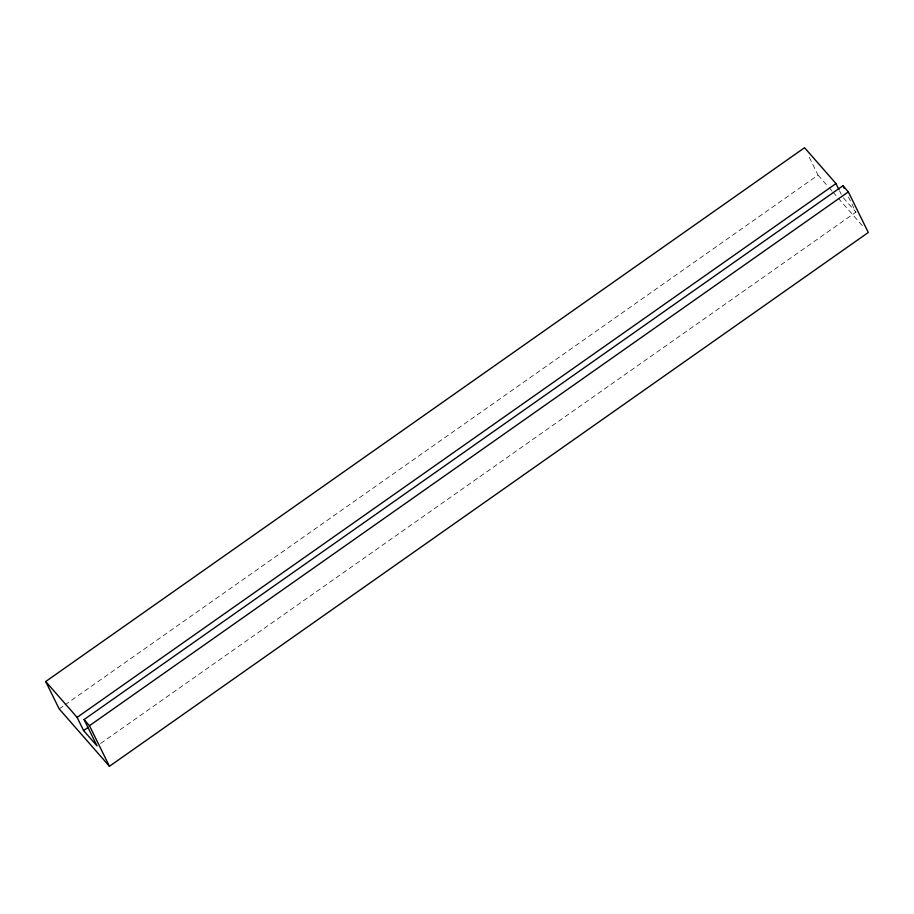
<?xml version="1.0" encoding="UTF-8"?>
<svg xmlns="http://www.w3.org/2000/svg" width="914" height="914" viewBox="0 0 914 914"><rect width="100%" height="100%" fill="white"/><g stroke="black" fill="none" stroke-linecap="round" stroke-linejoin="round"><path stroke-width="0.69" stroke-dasharray="4.57 3.43" d="M59.181 708.91L63.854 705.631M65.02 704.808L818.041 175.111L808.239 155.186M100.563 743.47L855.927 212.128L848.512 197.058M843.359 197.79L855.927 212.128M818.041 175.111L828.278 186.799M829.215 187.861L832.003 191.049M832.928 192.111L862.713 226.101M839.509 190.763L841.28 194.362"/><path stroke-width="1.37" d="M45.7 681.524L77.107 717.376L83.597 730.56L97.067 745.927L84.088 719.547L842.948 185.748L848.329 191.894L868.3 232.476L109.44 766.286L59.181 708.91L45.7 681.524L804.56 147.714L835.979 183.577L838.926 189.564M77.107 717.376L835.979 183.577M109.44 766.286L89.469 725.693L848.329 191.894M83.597 730.56L88.27 727.281M84.088 719.547L89.469 725.693M842.948 185.748L844.182 188.261"/></g></svg>
